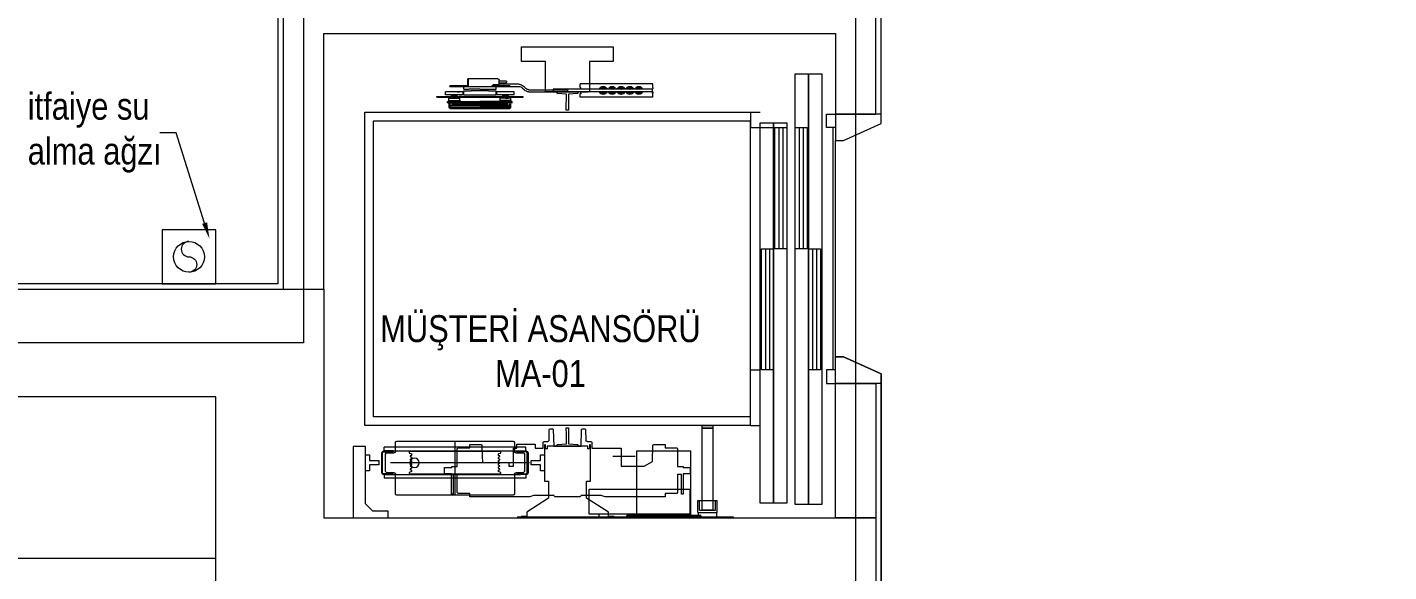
# Model space of a CAD drawing. Extents: x -2598 to 23780, y 0 to 8114.
# Drawn here: x 13537 to 14043, y 2410 to 2612 of the extents above; entities that cross this region are included whole.
import ezdxf
from ezdxf import colors
from ezdxf.entities.mleader import LeaderData, LeaderLine
from ezdxf.math import Vec2, Vec3

# ---------------------------------------------------------------- set-up
doc = ezdxf.new("R2010")
doc.units = 0
doc.header["$LTSCALE"] = 25
doc.header["$MEASUREMENT"] = 0
doc.layers.get('0').update_dxf_attribs({"color": 9, "lineweight": 9})
for name, color, linetype, lineweight in [('00', 9, 'Continuous', 9), ('01', 9, 'Continuous', 9), ('05V', 9, 'Continuous', 9), ('06D', 9, 'Continuous', 9), ('10', 9, 'Continuous', 9), ('14', 9, 'Continuous', 9), ('21', 9, 'Continuous', 9), ('32', 9, 'Continuous', 9), ('35', 9, 'Continuous', 9), ('40B', 9, 'Continuous', 9)]:
    doc.layers.add(name, color=color, linetype=linetype, lineweight=lineweight)
doc.styles.add('MuuM_TEXT-STANDART', font='ARIALN.TTF')

# ---------------------------------------------------------------- blocks, each defined once
blk = doc.blocks.new('p-as-01')
for p, q in [((582, 0), (-582, 0)), ((-582, 0), (-582, -1432)), ((582, -1432), (582, 0)), ((660, -2), (660, 43)), ((660, 43), (925, 43)), ((925, 43), (925, -87)), ((550, -32), (-550, -32)), ((-550, -32), (-550, -1432)), ((550, -1432), (550, -32)), ((720, -2), (660, -2)), ((690, -2), (690, -17)), ((750, -2), (690, -2)), ((690, -17), (712, -17)), ((712, -17), (712, -52)), ((872, -2), (720, -2)), ((728, -52), (728, -17)), ((728, -17), (750, -17)), ((750, -17), (750, -2)), ((900, -30), (872, -2)), ((900, -87), (900, -30)), ((676, -71), (662.5, -71)), ((662.5, -598), (662.5, -71)), ((676, -105), (676, -70)), ((676, -91), (676, -578)), ((679, -70), (679, -105)), ((757, -63), (683, -63)), ((683, -63), (757, -63)), ((757, -66), (683, -66)), ((712, -52), (728, -52)), ((720, -611.5), (720, -95.2)), ((761, -105), (761, -70)), ((764, -70), (764, -105)), ((764, -71), (777.5, -71)), ((764, -91), (764, -578)), ((777.5, -598), (777.5, -71)), ((925, -87), (900, -87)), ((679, -105), (676, -105)), ((764, -105), (761, -105)), ((678.5, -166.5), (680.5, -164.5)), ((678.5, -502.5), (678.5, -166.5)), ((680.5, -164.5), (684.3, -164.5)), ((684.3, -164.5), (685.8, -170.3)), ((690, -173.5), (690, -173.5)), ((694.2, -170.3), (694.8, -168)), ((694.8, -168), (697.2, -168)), ((697.2, -168), (697.8, -170.3)), ((702, -173.5), (702, -173.5)), ((706.2, -170.3), (706.8, -168)), ((706.8, -168), (709.2, -168)), ((709.2, -168), (709.8, -170.3)), ((714, -173.5), (714, -173.5)), ((718.2, -170.3), (718.8, -168)), ((718.8, -168), (721.2, -168)), ((721.2, -168), (721.8, -170.3)), ((726, -173.5), (726, -173.5)), ((730.2, -170.3), (730.8, -168)), ((730.8, -168), (733.2, -168)), ((733.2, -168), (733.8, -170.3)), ((738, -173.5), (738, -173.5)), ((742.2, -170.3), (742.8, -168)), ((742.8, -168), (745.2, -168)), ((745.2, -168), (745.8, -170.3)), ((750, -173.5), (750, -173.5)), ((754.2, -170.3), (755.7, -164.5)), ((755.7, -164.5), (759.5, -164.5)), ((759.5, -164.5), (761.5, -166.5)), ((761.5, -166.5), (761.5, -502.5)), ((-658, -364.5), (-658, -299.5)), ((-647, -299.5), (-658, -299.5)), ((-647, -364.5), (-647, -299.5)), ((-640, -267), (-640, -427)), ((-638, -267), (-640, -267)), ((-638, -267), (-638, -427)), ((-680, -377), (-680, -315.5)), ((-680, -315.5), (-680, -372)), ((-680, -315.5), (-678, -315.5)), ((-678, -315.5), (-680, -315.5)), ((-678, -377), (-678, -315.5)), ((-678, -315.5), (-678, -367)), ((-658, -342), (-658, -351)), ((-658, -360), (-658, -351)), ((-645.5, -320), (-647, -320)), ((-645.5, -344), (-647, -344)), ((-647, -350.9), (-647, -359.1)), ((-645.5, -320), (-645.5, -332)), ((-640, -322), (-645.5, -322)), ((-645.5, -332), (-645.5, -322)), ((-645.5, -332), (-645.5, -342)), ((-645.5, -344), (-645.5, -332)), ((-640, -342), (-645.5, -342)), ((-635, -322), (-638, -322)), ((-635, -342), (-638, -342)), ((-635, -312), (-635, -352)), ((-626, -312), (-635, -312)), ((-635, -332), (-635, -322)), ((-635, -332), (-635, -342)), ((-626, -352), (-635, -352)), ((-621, -307), (-626, -312)), ((-626, -312), (-626, -352)), ((-622, -356), (-626, -352)), ((-622, -308), (-622, -427)), ((-617.5, -307), (-621, -307)), ((-616.5, -308), (-617.5, -307)), ((-616.5, -308), (-616.5, -427)), ((-616.5, -318.5), (-613.9, -333.5)), ((-613.9, -520.5), (-613.9, -333.5)), ((-610.1, -333.5), (-613.9, -333.5)), ((-613, -313.5), (-599, -313.5)), ((-599, -313.5), (-613, -313.5)), ((-613, -315.5), (-613, -313.5)), ((-613, -313.5), (-613, -315.5)), ((-613, -315.5), (-599, -315.5)), ((-613, -315.5), (-599, -315.5)), ((-607.5, -318.5), (-610.1, -333.5)), ((-610.1, -333.5), (-610.1, -520.5)), ((-607.5, -535.5), (-607.5, -318.5)), ((-602, -318.5), (-607.5, -318.5)), ((-602, -318.5), (-602, -427)), ((-598, -318.7), (-598, -316.5)), ((-598, -316.5), (-598, -318.7)), ((-598, -318.7), (-598, -535.2)), ((-598, -318.7), (-598, -535.2)), ((-596, -316.5), (-596, -537.5)), ((-596, -537.5), (-596, -316.5)), ((640, -334.5), (840, -334.5)), ((-679, -382), (-706.1, -382)), ((-706.1, -493), (-706.1, -382)), ((-706.1, -383), (-678, -383)), ((-680, -372), (-678, -372)), ((-678, -372), (-680, -372)), ((-680, -377), (-680, -372)), ((-678, -377), (-680, -377)), ((-680, -377), (-678, -377)), ((-679, -382), (-679, -377)), ((-678, -367), (-678, -572.4)), ((-668, -367), (-678, -367)), ((-678, -367), (-678, -386.5)), ((-678, -372), (-678, -367)), ((-678, -377), (-678, -372)), ((-668, -367), (-668, -386.5)), ((-668, -427), (-668, -386.5)), ((-668, -396.5), (-668, -395.5)), ((-661.9, -427), (-661.9, -394.1)), ((-661.7, -394.1), (-661.9, -394.1)), ((-661.9, -395.2), (-661.9, -395.2)), ((-645.7, -367.5), (-661.7, -367.5)), ((-661.7, -367.5), (-661.7, -394.1)), ((-647, -364.5), (-658, -364.5)), ((-645.7, -394.1), (-645.7, -367.5)), ((-645.5, -427), (-645.5, -394.1)), ((-645.5, -395.2), (-645.5, -395.2)), ((-678, -448.9), (-678, -487)), ((-668, -427), (-668, -487)), ((-661.9, -459.9), (-661.9, -427)), ((-645.5, -459.9), (-645.5, -427)), ((-640, -427), (-640, -587)), ((-638, -427), (-638, -587)), ((-622, -546), (-622, -427)), ((-622, -432), (-622, -427)), ((-616.5, -546), (-616.5, -427)), ((-602, -535.5), (-602, -427)), ((-688.8, -498), (-701.1, -498)), ((-699, -498), (-699, -523.4)), ((-691, -498), (-691, -523.4)), ((-686, -572.4), (-686, -497.1)), ((-683.8, -476), (-684, -476)), ((-683.8, -493), (-683.8, -476)), ((-680, -477), (-680, -538.5)), ((-678, -477), (-680, -477)), ((-678, -477), (-680, -477)), ((-680, -482), (-680, -477)), ((-680, -538.5), (-680, -482)), ((-678, -482), (-680, -482)), ((-680, -482), (-678, -482)), ((-679, -477), (-679, -473.3)), ((-678, -477), (-678, -538.5)), ((-678, -482), (-678, -477)), ((-678, -538.5), (-678, -482)), ((-668, -487), (-678, -487)), ((-661.9, -458.8), (-661.9, -458.8)), ((-661.7, -459.9), (-661.9, -459.9)), ((-661.7, -459.9), (-661.7, -486.5)), ((-661.7, -486.5), (-645.7, -486.5)), ((-658, -554.5), (-658, -489.5)), ((-647, -489.5), (-658, -489.5)), ((-647, -554.5), (-647, -489.5)), ((-647, -503.1), (-647, -494.9)), ((-645.7, -486.5), (-645.7, -459.9)), ((-645.7, -459.9), (-645.5, -459.9)), ((-645.5, -458.8), (-645.5, -458.8)), ((-635, -542), (-635, -502)), ((-626, -502), (-635, -502)), ((-622, -498), (-626, -502)), ((-626, -542), (-626, -502)), ((680.5, -504.5), (678.5, -502.5)), ((684.3, -504.5), (680.5, -504.5)), ((685.8, -498.7), (684.3, -504.5)), ((690, -495.5), (690, -495.5)), ((694.8, -501), (694.2, -498.7)), ((697.2, -501), (694.8, -501)), ((697.8, -498.7), (697.2, -501)), ((702, -495.5), (702, -495.5)), ((706.8, -501), (706.2, -498.7)), ((709.2, -501), (706.8, -501)), ((709.8, -498.7), (709.2, -501)), ((714, -495.5), (714, -495.5)), ((718.8, -501), (718.2, -498.7)), ((721.2, -501), (718.8, -501)), ((721.8, -498.7), (721.2, -501)), ((726, -495.5), (726, -495.5)), ((730.8, -501), (730.2, -498.7)), ((733.2, -501), (730.8, -501)), ((733.8, -498.7), (733.2, -501)), ((738, -495.5), (738, -495.5)), ((742.8, -501), (742.2, -498.7)), ((745.2, -501), (742.8, -501)), ((745.8, -498.7), (745.2, -501)), ((750, -495.5), (750, -495.5)), ((755.7, -504.5), (754.2, -498.7)), ((759.5, -504.5), (755.7, -504.5)), ((761.5, -502.5), (759.5, -504.5)), ((-680, -538.5), (-678, -538.5)), ((-680, -538.5), (-678, -538.5)), ((-658, -550), (-658, -541)), ((-647, -554.5), (-658, -554.5)), ((-645.5, -510), (-647, -510)), ((-645.5, -534), (-647, -534)), ((-645.5, -510), (-645.5, -522)), ((-640, -512), (-645.5, -512)), ((-645.5, -522), (-645.5, -512)), ((-645.5, -534), (-645.5, -522)), ((-645.5, -522), (-645.5, -532)), ((-640, -532), (-645.5, -532)), ((-635, -512), (-638, -512)), ((-635, -532), (-638, -532)), ((-635, -522), (-635, -512)), ((-635, -522), (-635, -512)), ((-635, -522), (-635, -532)), ((-635, -522), (-635, -532)), ((-626, -542), (-635, -542)), ((-621, -547), (-626, -542)), ((-617.5, -547), (-621, -547)), ((-616.5, -546), (-617.5, -547)), ((-616.5, -535.5), (-613.9, -520.5)), ((-610.1, -520.5), (-613.9, -520.5)), ((-613, -538.5), (-599, -538.5)), ((-599, -538.5), (-613, -538.5)), ((-613, -538.5), (-613, -540.5)), ((-613, -538.5), (-613, -540.5)), ((-613, -540.5), (-599, -540.5)), ((-613, -540.5), (-599, -540.5)), ((-607.5, -535.5), (-610.1, -520.5)), ((-602, -535.5), (-607.5, -535.5)), ((-598, -535.2), (-598, -537.5)), ((-598, -535.2), (-598, -537.5)), ((-771, -582), (-825, -582)), ((-825, -582), (-825, -752)), ((-771, -670), (-771, -582)), ((-679, -589.3), (-670.5, -597.8)), ((-673.3, -583.7), (-665, -592)), ((-638, -587), (-640, -587)), ((676, -598), (662.5, -598)), ((679, -564), (676, -564)), ((676, -564), (676, -599)), ((679, -599), (679, -564)), ((757, -603), (683, -603)), ((757, -606), (683, -606)), ((683, -606), (757, -606)), ((764, -564), (761, -564)), ((761, -564), (761, -599)), ((764, -599), (764, -564)), ((764, -598), (777.5, -598)), ((852, -682), (904, -601)), ((904, -601), (920, -601)), ((920, -601), (920, -579.6)), ((920, -579.6), (925, -579.6)), ((925, -579.6), (925, -752.6)), ((-665.8, -609.1), (-665.8, -752)), ((-658, -608.9), (-658, -752)), ((712, -652), (690, -652)), ((690, -652), (690, -667)), ((728, -617), (712, -617)), ((712, -617), (712, -652)), ((728, -652), (728, -617)), ((750, -652), (728, -652)), ((750, -667), (750, -652)), ((-658, -670), (-771, -670)), ((-668, -1066), (-668, -699.5)), ((-668, -699.5), (-658, -699.5)), ((-658, -752), (-658, -670)), ((-658, -1066), (-658, -699.5)), ((653, -671), (653, -667)), ((653, -667), (788, -667)), ((668, -671), (653, -671)), ((658, -752), (658, -677)), ((658, -677), (668, -677)), ((668, -677), (668, -671)), ((690, -667), (750, -667)), ((788, -667), (788, -682)), ((788, -682), (852, -682)), ((-825, -752), (-825, -922)), ((-665.8, -752), (-658, -752)), ((-652, -713.5), (-658, -711)), ((-658, -711), (-658, -793)), ((-658, -834), (-658, -752)), ((-658, -752), (-658, -752)), ((-649.8, -748.2), (-652, -713.5)), ((-652, -790.5), (-649.8, -755.8)), ((-625.4, -748.2), (-649.8, -748.2)), ((-649.8, -755.8), (-625.4, -755.8)), ((-615.4, -747.5), (-625.4, -748.2)), ((-625.4, -755.8), (-615.4, -756)), ((-590, -747.5), (-615.4, -747.5)), ((-615.4, -756), (-590, -756.5)), ((-590, -756.5), (-590, -747.5)), ((615.4, -748), (590, -747.5)), ((590, -747.5), (590, -756.5)), ((590, -756.5), (615.4, -756.5)), ((625.4, -748.2), (615.4, -748)), ((615.4, -756.5), (625.4, -755.8)), ((649.8, -748.2), (625.4, -748.2)), ((625.4, -755.8), (649.8, -755.8)), ((652, -713.5), (649.8, -748.2)), ((649.8, -755.8), (652, -790.5)), ((658, -711), (652, -713.5)), ((658, -793), (658, -711)), ((658, -753.2), (658, -752)), ((658, -828.2), (658, -753.2)), ((925, -752.6), (925, -925.6)), ((-688, -1069.5), (-688, -799.5)), ((-674, -799.5), (-688, -799.5)), ((-674, -799.5), (-674, -801.5)), ((-673.5, -801.5), (-674, -801.5)), ((-673.5, -801.5), (-673.5, -800)), ((-673.5, -800), (-668.5, -800)), ((-668.5, -803.5), (-668.5, -800)), ((-668.5, -803.5), (-668, -803.5)), ((-668, -912.2), (-668, -799.5)), ((-658, -793), (-652, -790.5)), ((-658, -803.5), (-657.5, -803.5)), ((-658, -804.5), (-658, -829.5)), ((-657.5, -803.5), (-657.5, -800)), ((-657.5, -800), (-652.5, -800)), ((-652.5, -802.5), (-652.5, -800)), ((-652.5, -802.5), (-652, -802.5)), ((-638, -799.5), (-652, -799.5)), ((-652, -799.5), (-652, -802.5)), ((-638, -1069.5), (-638, -799.5)), ((652, -790.5), (658, -793)), ((-771, -922), (-771, -834)), ((-771, -834), (-658, -834)), ((653, -838.2), (653, -834.2)), ((653, -834.2), (668, -834.2)), ((788, -838.2), (653, -838.2)), ((668, -828.2), (658, -828.2)), ((668, -834.2), (668, -828.2)), ((852, -823.2), (788, -823.2)), ((788, -823.2), (788, -838.2)), ((904, -904.2), (852, -823.2)), ((-668, -876.9), (-672.5, -879.5)), ((-672.5, -879.5), (-672.5, -890.5)), ((-672.5, -890.5), (-668, -893.1)), ((-653.5, -879.5), (-658, -876.9)), ((-658, -893.1), (-653.5, -890.5)), ((-653.5, -890.5), (-653.5, -879.5)), ((920, -904.2), (904, -904.2)), ((920, -925.6), (920, -904.2)), ((-825, -922), (-771, -922)), ((-668, -909.9), (-672.5, -912.5)), ((-672.5, -912.5), (-672.5, -923.5)), ((-672.5, -923.5), (-668, -926.1)), ((-668, -942.9), (-672.5, -945.5)), ((-672.5, -945.5), (-672.5, -956.5)), ((-672.5, -956.5), (-668, -959.1)), ((-653.5, -912.5), (-658, -909.9)), ((-658, -926.1), (-653.5, -923.5)), ((-653.5, -945.5), (-658, -942.9)), ((-658, -959.1), (-653.5, -956.5)), ((-653.5, -923.5), (-653.5, -912.5)), ((-653.5, -956.5), (-653.5, -945.5)), ((925, -925.6), (920, -925.6)), ((-668, -975.9), (-672.5, -978.5)), ((-672.5, -978.5), (-672.5, -989.5)), ((-672.5, -989.5), (-668, -992.1)), ((-668, -1008.9), (-672.5, -1011.5)), ((-653.5, -978.5), (-658, -975.9)), ((-658, -992.1), (-653.5, -989.5)), ((-653.5, -1011.5), (-658, -1008.9)), ((-653.5, -989.5), (-653.5, -978.5)), ((-672.5, -1011.5), (-672.5, -1022.5)), ((-672.5, -1022.5), (-668, -1025.1)), ((-658, -1025.1), (-653.5, -1022.5)), ((-658, -1064.5), (-658, -1039.5)), ((-653.5, -1022.5), (-653.5, -1011.5)), ((-674, -1069.5), (-688, -1069.5)), ((-674, -1069.5), (-674, -1067.5)), ((-674, -1067.5), (-673.5, -1067.5)), ((-673.5, -1067.5), (-673.5, -1069)), ((-673.5, -1067.5), (-673.5, -1067.5)), ((-673.5, -1069), (-668.5, -1069)), ((-668.5, -1065.5), (-668.5, -1069)), ((-668.5, -1065.5), (-668, -1065.5)), ((-668, -1066), (-658, -1066)), ((-658, -1065.5), (-657.5, -1065.5)), ((-657.5, -1065.5), (-657.5, -1069)), ((-657.5, -1069), (-652.5, -1069)), ((-652.5, -1066.5), (-652.5, -1069)), ((-652.5, -1066.5), (-652, -1066.5)), ((-652, -1069.5), (-652, -1066.5)), ((-638, -1069.5), (-652, -1069.5)), ((592, -1252), (582, -1252)), ((582, -1252), (582, -1292)), ((592, -1292), (592, -1252)), ((896.6, -1252), (592, -1252)), ((592, -1252), (592, -1292)), ((896.6, -1292), (896.6, -1252)), ((582, -1292), (592, -1292)), ((592, -1292), (896.6, -1292)), ((-582, -1432), (-582, -1467)), ((-582, -1432), (-525, -1432)), ((550, -1432), (-550, -1432)), ((-525, -1432), (-525, -1567)), ((582, -1432), (375, -1432)), ((375, -1432), (375, -1467)), ((582, -1432), (582, -1467)), ((870, -1467), (-542.5, -1467)), ((-542.5, -1467), (-542.5, -1517)), ((375, -1472), (-75, -1472)), ((-75, -1472), (-75, -1517)), ((-75, -1487), (375, -1487)), ((-75, -1502), (375, -1502)), ((375, -1517), (375, -1472)), ((870, -1517), (870, -1467)), ((-542.5, -1517), (870, -1517)), ((870, -1517), (-542.5, -1517)), ((-542.5, -1517), (-542.5, -1567)), ((-75, -1522), (-525, -1522)), ((-525, -1522), (-525, -1567)), ((-525, -1537), (-75, -1537)), ((-525, -1552), (-75, -1552)), ((-75, -1517), (375, -1517)), ((-75, -1567), (-75, -1522)), ((870, -1567), (870, -1517)), ((875, -1597), (-725, -1597)), ((-725, -1597), (-725, -1647)), ((-542.5, -1567), (870, -1567)), ((-525, -1567), (-75, -1567)), ((-75, -1597), (-525, -1597)), ((-525, -1597), (-525, -1642)), ((-525, -1612), (-75, -1612)), ((-75, -1642), (-75, -1597)), ((875, -1647), (875, -1597)), ((875, -1647), (-725, -1647)), ((-725, -1647), (-725, -1697)), ((-725, -1647), (875, -1647)), ((-525, -1627), (-75, -1627)), ((-525, -1642), (-75, -1642)), ((375, -1647), (-75, -1647)), ((-75, -1647), (-75, -1692)), ((-75, -1662), (375, -1662)), ((375, -1692), (375, -1647)), ((875, -1697), (875, -1647)), ((-725, -1697), (875, -1697)), ((-525, -1714), (-575, -1714)), ((-575, -1714), (-575, -1747)), ((-525, -1747), (-525, -1714)), ((-75, -1677), (375, -1677)), ((-75, -1692), (375, -1692)), ((375, -1714), (425, -1714)), ((375, -1747), (375, -1714)), ((425, -1714), (425, -1747)), ((-575, -1747), (-525, -1747)), ((-525, -1737), (375, -1737)), ((425, -1747), (375, -1747))]:
    blk.add_line(p, q)
at = {"ltscale": 15}
for p, q in [((683, -82), (683, -109)), ((752, -77), (688, -77)), ((757, -109), (757, -82)), ((640, -119), (640, -550)), ((678, -114), (645, -114)), ((835, -114), (762, -114)), ((840, -550), (840, -119)), ((645, -555), (678, -555)), ((762, -555), (835, -555)), ((683, -560), (683, -587)), ((688, -592), (752, -592)), ((757, -587), (757, -560))]:
    blk.add_line(p, q, dxfattribs=at)
at = {"ltscale": 0.25}
for p, q in [((761, -296), (737, -296)), ((737, -296), (737, -323)), ((761, -322), (761, -296)), ((667, -343), (664, -346)), ((664, -346), (664, -389)), ((734, -343), (667, -343)), ((737, -323), (734, -323)), ((734, -323), (734, -343)), ((836.5, -322), (761, -322)), ((764, -343), (764, -328)), ((764, -328), (836.5, -328)), ((831, -343), (764, -343)), ((834, -346), (831, -343)), ((834, -389), (834, -346)), ((836.5, -328), (836.5, -322)), ((664, -389), (652, -389)), ((652, -389), (652, -431.6)), ((846, -389), (834, -389)), ((846, -612.5), (846, -389)), ((654.9, -434.6), (694, -435.6)), ((694, -435.6), (719, -436.5)), ((719, -436.5), (719, -534.8)), ((733, -552), (666, -552)), ((666, -552), (666, -563.6)), ((719, -534.8), (733, -534.8)), ((733, -534.8), (733, -552)), ((666, -563.6), (651.5, -563.6)), ((651.5, -563.6), (651.5, -632.6)), ((651.5, -632.6), (665.5, -632.6)), ((665.5, -632.6), (665.5, -662)), ((841.5, -626.4), (846, -612.5)), ((841.5, -702.5), (841.5, -626.4)), ((593.8, -687.7), (593.8, -696.4)), ((636.7, -683.7), (596.7, -684.7)), ((596.7, -699.4), (658, -700.9)), ((636.7, -683.7), (636.7, -683.7)), ((640.8, -665), (640.8, -678.8)), ((665.5, -662), (643.8, -662)), ((658, -700.9), (658, -803.1)), ((843, -702.5), (841.5, -702.5)), ((846, -798.5), (846, -705.5)), ((593.8, -807.6), (593.8, -816.3)), ((658, -803.1), (596.7, -804.6)), ((841.5, -877.6), (841.5, -801.5)), ((841.5, -801.5), (843, -801.5)), ((596.7, -819.3), (636.7, -820.3)), ((636.7, -820.3), (636.7, -820.3)), ((640.8, -825.2), (640.8, -839)), ((643.8, -842), (666, -842)), ((666, -842), (666, -952)), ((846, -891.5), (841.5, -877.6)), ((846, -1115), (846, -891.5)), ((-659, -920), (-659, -1004)), ((666, -952), (733, -952)), ((695, -920), (695, -1004)), ((733, -952), (733, -1036.9)), ((733, -1036.9), (715.8, -1067.8)), ((652, -1072.4), (652, -1115)), ((715.8, -1067.8), (654.9, -1069.4)), ((652, -1115), (664, -1115)), ((664, -1115), (664, -1158)), ((664, -1158), (667, -1161)), ((667, -1161), (734, -1161)), ((734, -1161), (734, -1181)), ((764, -1176), (764, -1161)), ((764, -1161), (831, -1161)), ((831, -1161), (834, -1158)), ((834, -1158), (834, -1115)), ((834, -1115), (846, -1115)), ((734, -1181), (737, -1181)), ((737, -1181), (737, -1208)), ((737, -1208), (761, -1208)), ((761, -1208), (761, -1182)), ((761, -1182), (836.5, -1182)), ((836.5, -1176), (764, -1176)), ((836.5, -1182), (836.5, -1176))]:
    blk.add_line(p, q, dxfattribs=at)
at = {"linetype": 'Continuous', "ltscale": 0.25}
for p, q in [((921, -567), (921, -1150.5)), ((921, -567), (925, -567)), ((925, -567), (925, -1149.5)), ((911, -832.5), (818, -832.5)), ((818, -832.5), (818, -1206.5)), ((911, -1206.5), (911, -832.5)), ((911, -1168.8), (911, -868.8)), ((911, -868.8), (921, -868.8)), ((921, -868.8), (921, -1168.8)), ((676, -1010), (676, -1210)), ((921, -1010), (676, -1010)), ((921, -972.5), (916, -972.5)), ((921, -972.5), (916, -972.5)), ((916, -1247.5), (916, -972.5)), ((921, -1247.5), (921, -972.5)), ((921, -1150.5), (921, -1159)), ((921, -1159), (921, -1165)), ((925, -1149.5), (925, -1159)), ((925, -1159), (925, -1165)), ((921, -1210), (676, -1210)), ((818, -1206.5), (911, -1206.5)), ((921, -1168.8), (911, -1168.8)), ((921, -1165), (921, -1172.5)), ((921, -1172.5), (921, -1367)), ((925, -1165), (925, -1173.4)), ((925, -1173.4), (925, -1367)), ((916, -1247.5), (921, -1247.5)), ((921, -1367), (925, -1367))]:
    blk.add_line(p, q, dxfattribs=at)
at = {"ltscale": 30}
for p, q in [((860.6, -1236.2), (860.6, -1307.7)), ((905, -1236.2), (860.6, -1236.2)), ((896.6, -1241.7), (860.6, -1241.7)), ((896.6, -1241.7), (896.6, -1302.2)), ((896.6, -1302.2), (860.6, -1302.2)), ((905, -1307.7), (860.6, -1307.7))]:
    blk.add_line(p, q, dxfattribs=at)
at = {"ltscale": 6}
for p, q in [((905, -1236.2), (905, -1307.7)), ((905, -1237), (925, -1237)), ((923, -1237), (923, -1307)), ((925, -1237), (925, -1307)), ((925, -1307), (905, -1307))]:
    blk.add_line(p, q, dxfattribs=at)
for centre, radius in [((720, -184.5), 17.5), ((-612, -327), 3), ((-612, -527), 3)]:
    blk.add_circle(centre, radius)
for centre, radius, start, end in [((683, -70), 7, 90, 180), ((683, -70), 4, 90, 180), ((688, -82), 5, 90, 180), ((752, -82), 5, 0, 90), ((757, -70), 7, 0, 90), ((757, -70), 4, 0, 90), ((645, -119), 5, 90, 180), ((678, -109), 5, 270, 0), ((762, -109), 5, 180, 270), ((835, -119), 5, 0, 90), ((690, -169.2), 4.3, 195, 270), ((690, -169.2), 4.3, 270, 345), ((702, -169.2), 4.3, 195, 270), ((702, -169.2), 4.3, 270, 345), ((714, -169.2), 4.3, 195, 270), ((714, -169.2), 4.3, 270, 345), ((726, -169.2), 4.3, 195, 270), ((726, -169.2), 4.3, 270, 345), ((738, -169.2), 4.3, 195, 270), ((738, -169.2), 4.3, 270, 345), ((750, -169.2), 4.3, 195, 270), ((750, -169.2), 4.3, 270, 345), ((-612, -327), 3, 0, 180), ((-612, -327), 3, 180, 0), ((-599, -316.5), 3, 0, 90), ((-599, -316.5), 3, 0, 90), ((-599, -316.5), 1, 0, 90), ((-599, -316.5), 1, 0, 90), ((-701.1, -493), 5, 180, 270), ((-688.8, -493), 5, 270, 0), ((-684, -470), 6, 270, 0), ((690, -499.8), 4.3, 90, 165), ((690, -499.8), 4.3, 15, 90), ((702, -499.8), 4.3, 90, 165), ((702, -499.8), 4.3, 15, 90), ((714, -499.8), 4.3, 90, 165), ((714, -499.8), 4.3, 15, 90), ((726, -499.8), 4.3, 90, 165), ((726, -499.8), 4.3, 15, 90), ((738, -499.8), 4.3, 90, 165), ((738, -499.8), 4.3, 15, 90), ((750, -499.8), 4.3, 90, 165), ((750, -499.8), 4.3, 15, 90), ((-695, -523.4), 4, 180, 0), ((-612, -527), 3, 0, 180), ((-612, -527), 3, 180, 0), ((-599, -537.5), 1, 270, 0), ((-599, -537.5), 3, 270, 0), ((-599, -537.5), 3, 270, 0), ((-599, -537.5), 1, 270, 0), ((645, -550), 5, 180, 270), ((678, -560), 5, 0, 90), ((762, -560), 5, 90, 180), ((835, -550), 5, 270, 0), ((-662, -572.4), 24, 180, 225), ((-662, -572.4), 16, 180, 225), ((-681.8, -609.1), 16, 0, 45), ((-682, -608.9), 24, 0, 45), ((683, -599), 7, 180, 270), ((683, -599), 4, 180, 270), ((688, -587), 5, 180, 270), ((752, -587), 5, 270, 0), ((757, -599), 4, 270, 0), ((757, -599), 7, 270, 0), ((-663, -885), 15, 109.4712, 250.5288), ((-663, -918), 15, 109.4712, 250.5288), ((-663, -885), 9.5, 121.7569, 238.2431), ((-663, -885), 6, 146.4427, 213.5573), ((-663, -885), 15, 289.4712, 70.5288), ((-663, -885), 9.5, 301.7569, 58.2431), ((-663, -885), 6, 326.4427, 33.5573), ((-663, -918), 15, 289.4712, 70.5288), ((-663, -951), 15, 109.4712, 250.5288), ((-663, -918), 9.5, 121.7569, 238.2431), ((-663, -951), 9.5, 121.7569, 238.2431), ((-663, -918), 6, 146.4427, 213.5573), ((-663, -951), 6, 146.4427, 213.5573), ((-663, -918), 9.5, 301.7569, 58.2431), ((-663, -918), 6, 326.4427, 33.5573), ((-663, -951), 15, 289.4712, 70.5288), ((-663, -951), 9.5, 301.7569, 58.2431), ((-663, -951), 6, 326.4427, 33.5573), ((-663, -984), 15, 109.4712, 250.5288), ((-663, -1017), 15, 109.4712, 250.5288), ((-663, -984), 9.5, 121.7569, 238.2431), ((-663, -1017), 9.5, 121.7569, 238.2431), ((-663, -984), 6, 146.4427, 213.5573), ((-663, -984), 15, 289.4712, 70.5288), ((-663, -984), 9.5, 301.7569, 58.2431), ((-663, -984), 6, 326.4427, 33.5573), ((-663, -1017), 15, 289.4712, 70.5288), ((-663, -1017), 9.5, 301.7569, 58.2431), ((-663, -1017), 6, 146.4427, 213.5573), ((-663, -1017), 6, 326.4427, 33.5573)]:
    blk.add_arc(centre, radius, start, end)
at = {"ltscale": 0.25}
for centre, radius, start, end in [((655, -431.6), 2.98, 180, 268.4759), ((596.8, -687.7), 3, 91.5, 180), ((596.8, -696.4), 2.99, 180, 268.6138), ((635.8, -678.8), 5, 280.303, 360), ((643.8, -665), 3, 90, 180), ((843, -705.5), 3, 360, 90), ((596.8, -807.6), 3, 91.3862, 180), ((843, -798.5), 3, 270, 0), ((596.8, -816.3), 3, 180, 268.5), ((635.8, -825.2), 5, 360, 79.697), ((643.8, -839), 3, 180, 270), ((655, -1072.4), 2.98, 91.5241, 180)]:
    blk.add_arc(centre, radius, start, end, dxfattribs=at)
blk = doc.blocks.new('itfaiye su alma ağzı')
blk.add_lwpolyline([(0, 5.715, 1), (0, 0, -1), (0, -5.715)], format="xyb")
blk.add_circle((0, 0), 5.715)
at = {"layer": '06D'}
blk.add_lwpolyline([(-10, 10), (-10, -10), (10, -10), (10, 10)], close=True, dxfattribs=at)
blk = doc.blocks.new('p-2. kat planı')
at = {"layer": '00'}
for points in [[(13632.5, 2515), (13647.5, 2515), (13647.5, 2610), (13837.5, 2610), (13837.5, 2580), (13852.5, 2580), (13852.5, 2655), (13837.5, 2655), (13837.5, 2625), (13647.5, 2625), (13647.5, 2655), (13632.5, 2655), (13632.5, 2515)], [(13837.5, 2480), (13852.5, 2480), (13852.5, 2430), (13837.5, 2430)]]:
    blk.add_lwpolyline(points, close=True, dxfattribs=at)
at = {"layer": '01'}
blk.add_lwpolyline([(13112.5, 2515), (13647.5, 2515), (13647.5, 2430), (13852.5, 2430), (13852.5, 2390), (13607.5, 2390), (13607.5, 2475), (13102.5, 2475), (13102.5, 2390), (13052.5, 2390), (13052.5, 2515), (13052.5, 2825), (13852.5, 2825), (13852.5, 2785), (13102.5, 2785), (13102.5, 2515)], close=True, dxfattribs=at)
at = {"layer": '06D'}
blk.add_lwpolyline([(13322.5, 2415), (13607.5, 2415), (13607.5, 2475), (13322.5, 2475)], close=True, dxfattribs=at)
at = {"layer": '10'}
for points in [[(13837.5, 2580), (13837.5, 2570.2), (13840.5, 2570.2), (13854.5, 2576.5), (13854.5, 2580), (13839.5, 2580)], [(13837.5, 2480), (13837.5, 2489.8), (13840.44, 2489.8), (13854.5, 2483.5), (13854.5, 2480), (13837.5, 2480)]]:
    blk.add_lwpolyline(points, close=True, dxfattribs=at)
at = {"layer": '14'}
for points in [[(13854.5, 2580), (13854.5, 2657), (13835.5, 2657), (13835.5, 2627), (13649.5, 2627), (13649.5, 2657), (13630.5, 2657), (13630.5, 2625), (13630.5, 2517), (13104.5, 2517), (13104.5, 2783), (13630.5, 2783), (13630.5, 2763), (13649.5, 2763), (13649.5, 2783), (13835.5, 2783), (13835.5, 2763), (13854.5, 2763), (13854.5, 2803), (13925, 2803), (13927, 2803), (13927, 2819.3)], [(13854.5, 2480), (13854.5, 1945), (13852.5, 1945)]]:
    blk.add_lwpolyline(points, dxfattribs=at)
at = {"layer": '40B'}
blk.add_lwpolyline([(13052.5, 1837.5), (13052.5, 1065.5), (13054.42, 1065.5, -0.152186), (16671.45, 2158.21), (16671.45, 2226.09), (16672.5, 2226.09), (16672.5, 2372.5), (15945, 2372.5), (15945, 2365), (14187.5, 2363), (14187.5, 2825), (13845, 2825), (13845, 1845), (13845, 1837.5)], format="xyb", close=True, dxfattribs=at)
blk.add_lwpolyline([(13640, 2495), (13072.5, 2495), (13072.5, 2825), (13640, 2825)], close=True, dxfattribs=at)
at = {"layer": '05V', "xscale": -0.1, "yscale": 0.1, "rotation": 90}
blk.add_blockref('p-as-01', (13662.8, 2522.5), dxfattribs=at)
at = {"layer": '32'}
blk.add_blockref('itfaiye su alma ağzı', (13597.5, 2527), dxfattribs=at)
at = {"layer": '21', "insert": (13727.98, 2491.92), "char_height": 10, "attachment_point": 5, "style": 'MuuM_TEXT-STANDART'}
blk.add_mtext_dynamic_manual_height_columns('MÜŞTERİ ASANSÖRÜ\\PMA-01', width=388.5584, gutter_width=156.51, heights=[0], dxfattribs=at)
at = {"layer": '21'}
ml = blk.add_multileader_mtext('Standard', dxfattribs=at)
ml.set_content('itfaiye su alma ağzı', color=256, style='MuuM_TEXT-STANDART')
ml.set_leader_properties()
ml.build(insert=Vec2(0, 0))
ml.multileader.update_dxf_attribs({"text_right_attachment_type": 2, "dogleg_length": 0.36, "arrow_head_size": 6})
ctx = ml.context
ctx.base_point, ctx.char_height, ctx.arrow_head_size, ctx.landing_gap_size, ctx.plane_origin = Vec3(13536.84, 2581.49), 10, 6, 0.8, Vec3(13592.52, 2497.64)
ctx.right_attachment = 2
notes = []
notes.append((ctx, [(0, (1, 1, 0), (13592.7, 2573.07), (-1, 0), 6.04, [(0, [(13605.09, 2533.8)], 0, [])])]))
ctx.mtext.insert, ctx.mtext.width, ctx.mtext.flow_direction = Vec3(13537.64, 2587.96), 66.8983, 5
for ctx, leaders in notes:
    for number, flags, end, landing, length, lines in leaders:
        leader = LeaderData()
        leader.index, (leader.has_last_leader_line, leader.has_dogleg_vector, leader.attachment_direction) = number, flags
        leader.last_leader_point, leader.dogleg_vector, leader.dogleg_length = Vec3(end), Vec3(landing), length
        for number, points, colour, breaks in lines:
            line = LeaderLine()
            line.index, line.vertices, line.color, line.breaks = number, Vec3.list(points), colors.encode_raw_color(colour), breaks
            leader.lines.append(line)
        ctx.leaders.append(leader)

msp = doc.modelspace()

# ---------------------------------------------------------------- linework, layer by layer
at = {"layer": '35'}
msp.add_lwpolyline([(16650.5, 2363), (16650.5, 2272.98, 0.147272), (13074.5, 1216.59), (13074.5, 1835), (13854.5, 1835), (13854.5, 2483.5), (13840.44, 2489.8), (13837.5, 2489.8), (13837.5, 2570.2), (13840.5, 2570.2), (13854.5, 2576.5), (13854.5, 2580), (13854.5, 2657), (13835.5, 2657), (13835.5, 2763), (13854.5, 2763), (13854.5, 2803), (14182.5, 2803), (14182.5, 2363)], format="xyb", close=True, dxfattribs=at)
msp.add_lwpolyline([(13482, 2783), (13630.5, 2783), (13630.5, 2763), (13649.5, 2763), (13649.5, 2783), (13835.5, 2783), (13835.5, 2768), (13835.5, 2627), (13649.5, 2627), (13649.5, 2657), (13630.5, 2657), (13630.5, 2517), (13524.52, 2517), (13524.52, 2635), (13502.5, 2635), (13502.5, 2665), (13482, 2665)], close=True, dxfattribs=at)

# ---------------------------------------------------------------- block references
msp.add_blockref('p-2. kat planı', (0, 0))

doc.saveas('drawing.dxf')
